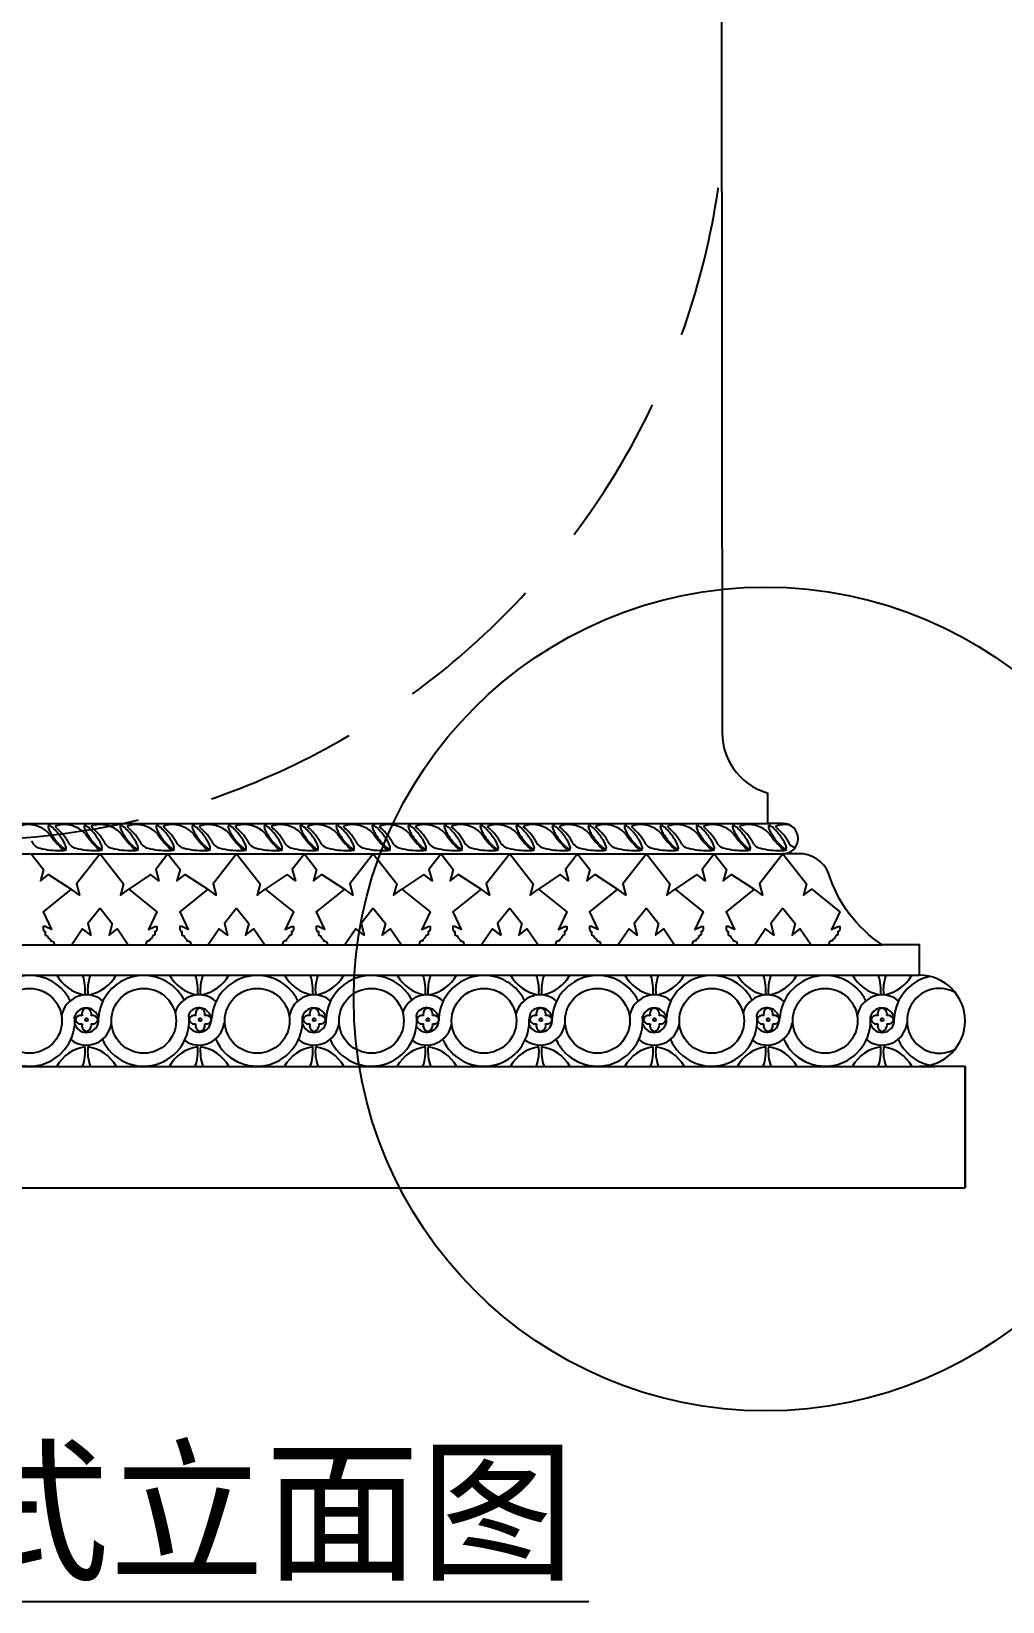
# Model space of a CAD drawing. Extents: x 140 to 2512, y 69 to 3554.
# Drawn here: x 698 to 1018, y 69 to 586 of the extents above; entities that cross this region are included whole.
import ezdxf

# ---------------------------------------------------------------- set-up
doc = ezdxf.new("R2010")
doc.units = 0
doc.header["$LTSCALE"] = 10
doc.header["$MEASUREMENT"] = 0
doc.linetypes.add('HIDDEN', pattern=[0.375, 0.25, -0.125])
for name, color, linetype in [('3', 3, 'CONTINUOUS'), ('4', 4, 'CONTINUOUS'), ('7', 7, 'CONTINUOUS'), ('BH', 3, 'CONTINUOUS'), ('TEXT', 3, 'CONTINUOUS')]:
    doc.layers.add(name, color=color, linetype=linetype)
doc.styles.add('HZ', font='')
doc.styles.get('HZ').set_extended_font_data('仿宋_GB2312')

msp = doc.modelspace()

# ---------------------------------------------------------------- linework, layer by layer
at = {"layer": '3'}
for p, q in [((372.73, 285.47), (978.17, 285.47)), ((360.45, 275.47), (990.45, 275.47))]:
    msp.add_line(p, q, dxfattribs=at)
for points in [[(709.16, 317.13, 0.280919), (709.28, 317.44, 0.066421), (708.9, 318.68, 0.030503), (708.23, 319.93, 0.022024), (707.12, 321.56, 0.022024), (705.87, 323.08, 0.030503), (704.86, 324.08, 0.066421), (703.78, 324.8, 0.280919), (703.45, 324.77, 0.280919), (703.33, 324.46, 0.066421), (703.71, 323.22, 0.030503), (704.38, 321.97, 0.022024), (705.49, 320.34, 0.022024), (706.74, 318.82, 0.030503), (707.75, 317.82, 0.066421), (708.83, 317.1, 0.280919)], [(721.03, 317.13, 0.280919), (721.15, 317.44, 0.066421), (720.77, 318.68, 0.030503), (720.09, 319.93, 0.022024), (718.99, 321.56, 0.022024), (717.74, 323.08, 0.030503), (716.73, 324.08, 0.066421), (715.65, 324.8, 0.280919), (715.32, 324.77, 0.280919), (715.2, 324.46, 0.066421), (715.58, 323.22, 0.030503), (716.25, 321.97, 0.022024), (717.36, 320.34, 0.022024), (718.6, 318.82, 0.030503), (719.61, 317.82, 0.066421), (720.7, 317.1, 0.280919)], [(732.89, 317.13, 0.280919), (733.02, 317.44, 0.066421), (732.63, 318.68, 0.030503), (731.96, 319.93, 0.022024), (730.85, 321.56, 0.022024), (729.61, 323.08, 0.030503), (728.6, 324.08, 0.066421), (727.51, 324.8, 0.280919), (727.18, 324.77, 0.280919), (727.06, 324.46, 0.066421), (727.44, 323.22, 0.030503), (728.12, 321.97, 0.022024), (729.22, 320.34, 0.022024), (730.47, 318.82, 0.030503), (731.48, 317.82, 0.066421), (732.56, 317.1, 0.280919)], [(744.76, 317.13, 0.280919), (744.88, 317.44, 0.066421), (744.5, 318.68, 0.030503), (743.83, 319.93, 0.022024), (742.72, 321.56, 0.022024), (741.47, 323.08, 0.030503), (740.46, 324.08, 0.066421), (739.38, 324.8, 0.280919), (739.05, 324.77, 0.280919), (738.93, 324.46, 0.066421), (739.31, 323.22, 0.030503), (739.98, 321.97, 0.022024), (741.09, 320.34, 0.022024), (742.34, 318.82, 0.030503), (743.35, 317.82, 0.066421), (744.43, 317.1, 0.280919)], [(756.63, 317.13, 0.280919), (756.75, 317.44, 0.066421), (756.37, 318.68, 0.030503), (755.69, 319.93, 0.022024), (754.59, 321.56, 0.022024), (753.34, 323.08, 0.030503), (752.33, 324.08, 0.066421), (751.25, 324.8, 0.280919), (750.92, 324.77, 0.280919), (750.79, 324.46, 0.066421), (751.18, 323.22, 0.030503), (751.85, 321.97, 0.022024), (752.96, 320.34, 0.022024), (754.2, 318.82, 0.030503), (755.21, 317.82, 0.066421), (756.3, 317.1, 0.280919)], [(768.49, 317.13, 0.280919), (768.61, 317.44, 0.066421), (768.23, 318.68, 0.030503), (767.56, 319.93, 0.022024), (766.45, 321.56, 0.022024), (765.21, 323.08, 0.030503), (764.2, 324.08, 0.066421), (763.11, 324.8, 0.280919), (762.78, 324.77, 0.280919), (762.66, 324.46, 0.066421), (763.04, 323.22, 0.030503), (763.72, 321.97, 0.022024), (764.82, 320.34, 0.022024), (766.07, 318.82, 0.030503), (767.08, 317.82, 0.066421), (768.16, 317.1, 0.280919)], [(780.36, 317.13, 0.280919), (780.48, 317.44, 0.066421), (780.1, 318.68, 0.030503), (779.43, 319.93, 0.022024), (778.32, 321.56, 0.022024), (777.07, 323.08, 0.030503), (776.06, 324.08, 0.066421), (774.98, 324.8, 0.280919), (774.65, 324.77, 0.280919), (774.53, 324.46, 0.066421), (774.91, 323.22, 0.030503), (775.58, 321.97, 0.022024), (776.69, 320.34, 0.022024), (777.94, 318.82, 0.030503), (778.95, 317.82, 0.066421), (780.03, 317.1, 0.280919)], [(792.22, 317.13, 0.280919), (792.35, 317.44, 0.066421), (791.96, 318.68, 0.030503), (791.29, 319.93, 0.022024), (790.18, 321.56, 0.022024), (788.94, 323.08, 0.030503), (787.93, 324.08, 0.066421), (786.84, 324.8, 0.280919), (786.52, 324.77, 0.280919), (786.39, 324.46, 0.066421), (786.78, 323.22, 0.030503), (787.45, 321.97, 0.022024), (788.56, 320.34, 0.022024), (789.8, 318.82, 0.030503), (790.81, 317.82, 0.066421), (791.89, 317.1, 0.280919)], [(804.09, 317.13, 0.280919), (804.21, 317.44, 0.066421), (803.83, 318.68, 0.030503), (803.16, 319.93, 0.022024), (802.05, 321.56, 0.022024), (800.8, 323.08, 0.030503), (799.79, 324.08, 0.066421), (798.71, 324.8, 0.280919), (798.38, 324.77, 0.280919), (798.26, 324.46, 0.066421), (798.64, 323.22, 0.030503), (799.31, 321.97, 0.022024), (800.42, 320.34, 0.022024), (801.67, 318.82, 0.030503), (802.68, 317.82, 0.066421), (803.76, 317.1, 0.280919)], [(815.96, 317.13, 0.280919), (816.08, 317.44, 0.066421), (815.7, 318.68, 0.030503), (815.02, 319.93, 0.022024), (813.92, 321.56, 0.022024), (812.67, 323.08, 0.030503), (811.66, 324.08, 0.066421), (810.58, 324.8, 0.280919), (810.25, 324.77, 0.280919), (810.12, 324.46, 0.066421), (810.51, 323.22, 0.030503), (811.18, 321.97, 0.022024), (812.29, 320.34, 0.022024), (813.53, 318.82, 0.030503), (814.54, 317.82, 0.066421), (815.63, 317.1, 0.280919)], [(827.82, 317.13, 0.280919), (827.94, 317.44, 0.066421), (827.56, 318.68, 0.030503), (826.89, 319.93, 0.022024), (825.78, 321.56, 0.022024), (824.54, 323.08, 0.030503), (823.53, 324.08, 0.066421), (822.44, 324.8, 0.280919), (822.11, 324.77, 0.280919), (821.99, 324.46, 0.066421), (822.37, 323.22, 0.030503), (823.05, 321.97, 0.022024), (824.15, 320.34, 0.022024), (825.4, 318.82, 0.030503), (826.41, 317.82, 0.066421), (827.49, 317.1, 0.280919)], [(839.69, 317.13, 0.280919), (839.81, 317.44, 0.066421), (839.43, 318.68, 0.030503), (838.76, 319.93, 0.022024), (837.65, 321.56, 0.022024), (836.4, 323.08, 0.030503), (835.39, 324.08, 0.066421), (834.31, 324.8, 0.280919), (833.98, 324.77, 0.280919), (833.86, 324.46, 0.066421), (834.24, 323.22, 0.030503), (834.91, 321.97, 0.022024), (836.02, 320.34, 0.022024), (837.27, 318.82, 0.030503), (838.28, 317.82, 0.066421), (839.36, 317.1, 0.280919)], [(851.55, 317.13, 0.280919), (851.68, 317.44, 0.066421), (851.29, 318.68, 0.030503), (850.62, 319.93, 0.022024), (849.51, 321.56, 0.022024), (848.27, 323.08, 0.030503), (847.26, 324.08, 0.066421), (846.18, 324.8, 0.280919), (845.85, 324.77, 0.280919), (845.72, 324.46, 0.066421), (846.11, 323.22, 0.030503), (846.78, 321.97, 0.022024), (847.89, 320.34, 0.022024), (849.13, 318.82, 0.030503), (850.14, 317.82, 0.066421), (851.23, 317.1, 0.280919)], [(863.42, 317.13, 0.280919), (863.54, 317.44, 0.066421), (863.16, 318.68, 0.030503), (862.49, 319.93, 0.022024), (861.38, 321.56, 0.022024), (860.13, 323.08, 0.030503), (859.12, 324.08, 0.066421), (858.04, 324.8, 0.280919), (857.71, 324.77, 0.280919), (857.59, 324.46, 0.066421), (857.97, 323.22, 0.030503), (858.64, 321.97, 0.022024), (859.75, 320.34, 0.022024), (861, 318.82, 0.030503), (862.01, 317.82, 0.066421), (863.09, 317.1, 0.280919)], [(875.29, 317.13, 0.280919), (875.41, 317.44, 0.066421), (875.03, 318.68, 0.030503), (874.35, 319.93, 0.022024), (873.25, 321.56, 0.022024), (872, 323.08, 0.030503), (870.99, 324.08, 0.066421), (869.91, 324.8, 0.280919), (869.58, 324.77, 0.280919), (869.46, 324.46, 0.066421), (869.84, 323.22, 0.030503), (870.51, 321.97, 0.022024), (871.62, 320.34, 0.022024), (872.86, 318.82, 0.030503), (873.87, 317.82, 0.066421), (874.96, 317.1, 0.280919)], [(887.15, 317.13, 0.280919), (887.28, 317.44, 0.066421), (886.89, 318.68, 0.030503), (886.22, 319.93, 0.022024), (885.11, 321.56, 0.022024), (883.87, 323.08, 0.030503), (882.86, 324.08, 0.066421), (881.77, 324.8, 0.280919), (881.44, 324.77, 0.280919), (881.32, 324.46, 0.066421), (881.7, 323.22, 0.030503), (882.38, 321.97, 0.022024), (883.48, 320.34, 0.022024), (884.73, 318.82, 0.030503), (885.74, 317.82, 0.066421), (886.82, 317.1, 0.280919)], [(899.02, 317.13, 0.280919), (899.14, 317.44, 0.066421), (898.76, 318.68, 0.030503), (898.09, 319.93, 0.022024), (896.98, 321.56, 0.022024), (895.73, 323.08, 0.030503), (894.72, 324.08, 0.066421), (893.64, 324.8, 0.280919), (893.31, 324.77, 0.280919), (893.19, 324.46, 0.066421), (893.57, 323.22, 0.030503), (894.24, 321.97, 0.022024), (895.35, 320.34, 0.022024), (896.6, 318.82, 0.030503), (897.61, 317.82, 0.066421), (898.69, 317.1, 0.280919)], [(910.89, 317.13, 0.280919), (911.01, 317.44, 0.066421), (910.62, 318.68, 0.030503), (909.95, 319.93, 0.022024), (908.85, 321.56, 0.022024), (907.6, 323.08, 0.030503), (906.59, 324.08, 0.066421), (905.51, 324.8, 0.280919), (905.18, 324.77, 0.280919), (905.05, 324.46, 0.066421), (905.44, 323.22, 0.030503), (906.11, 321.97, 0.022024), (907.22, 320.34, 0.022024), (908.46, 318.82, 0.030503), (909.47, 317.82, 0.066421), (910.56, 317.1, 0.280919)], [(922.75, 317.13, 0.280919), (922.87, 317.44, 0.066421), (922.49, 318.68, 0.030503), (921.82, 319.93, 0.022024), (920.71, 321.56, 0.022024), (919.47, 323.08, 0.030503), (918.45, 324.08, 0.066421), (917.37, 324.8, 0.280919), (917.04, 324.77, 0.280919), (916.92, 324.46, 0.066421), (917.3, 323.22, 0.030503), (917.98, 321.97, 0.022024), (919.08, 320.34, 0.022024), (920.33, 318.82, 0.030503), (921.34, 317.82, 0.066421), (922.42, 317.1, 0.280919)], [(934.62, 317.13, 0.280919), (934.74, 317.44, 0.066421), (934.36, 318.68, 0.030503), (933.68, 319.93, 0.022024), (932.58, 321.56, 0.022024), (931.33, 323.08, 0.030503), (930.32, 324.08, 0.066421), (929.24, 324.8, 0.280919), (928.91, 324.77, 0.280919), (928.79, 324.46, 0.066421), (929.17, 323.22, 0.030503), (929.84, 321.97, 0.022024), (930.95, 320.34, 0.022024), (932.2, 318.82, 0.030503), (933.21, 317.82, 0.066421), (934.29, 317.1, 0.280919)], [(946.48, 317.13, 0.280919), (946.61, 317.44, 0.066421), (946.22, 318.68, 0.030503), (945.55, 319.93, 0.022024), (944.44, 321.56, 0.022024), (943.2, 323.08, 0.030503), (942.19, 324.08, 0.066421), (941.1, 324.8, 0.280919), (940.78, 324.77, 0.280919), (940.65, 324.46, 0.066421), (941.04, 323.22, 0.030503), (941.71, 321.97, 0.022024), (942.82, 320.34, 0.022024), (944.06, 318.82, 0.030503), (945.07, 317.82, 0.066421), (946.15, 317.1, 0.280919)]]:
    msp.add_lwpolyline(points, format="xyb", close=True, dxfattribs=at)
for centre, radius in [((697.22, 260.47), 10.67), ((734.86, 260.47), 10.67), ((772.23, 260.47), 10.67), ((809.87, 260.47), 10.67), ((846.97, 260.47), 10.67), ((884.34, 260.47), 10.67), ((921.98, 260.47), 10.67), ((959.36, 260.47), 10.67), ((716, 260.83), 0.459), ((753.43, 260.83), 0.459), ((791.02, 260.83), 0.459), ((828.44, 260.83), 0.459), ((865.7, 260.83), 0.459), ((903.13, 260.83), 0.459), ((940.56, 260.83), 0.459), ((978.14, 260.83), 0.459)]:
    msp.add_circle(centre, radius, dxfattribs=at)
at = {"layer": '3', "linetype": 'HIDDEN', "ltscale": 20}
msp.add_arc((675.45, 571.35), 251.37, 186.3995, 353.6005, dxfattribs=at)
at = {"layer": '3'}
for centre, radius, start, end in [((696.96, 315.95), 9.13, 42.0276, 110.0452), ((724.86, 335.99), 25.3, 213.4183, 225.965), ((693.75, 309.92), 18.76, 31.7373, 50.6636), ((708.82, 315.95), 9.13, 42.0276, 110.0452), ((736.73, 335.99), 25.3, 213.4183, 225.965), ((705.62, 309.92), 18.76, 31.7373, 50.6636), ((720.69, 315.95), 9.13, 42.0276, 110.0452), ((748.59, 335.99), 25.3, 213.4183, 225.965), ((717.49, 309.92), 18.76, 31.7373, 50.6636), ((732.56, 315.95), 9.13, 42.0276, 110.0452), ((760.46, 335.99), 25.3, 213.4183, 225.965), ((729.35, 309.92), 18.76, 31.7373, 50.6636), ((744.42, 315.95), 9.13, 42.0276, 110.0452), ((772.32, 335.99), 25.3, 213.4183, 225.965), ((741.22, 309.92), 18.76, 31.7373, 50.6636), ((756.29, 315.95), 9.13, 42.0276, 110.0452), ((784.19, 335.99), 25.3, 213.4183, 225.965), ((753.08, 309.92), 18.76, 31.7373, 50.6636), ((768.15, 315.95), 9.13, 42.0276, 110.0452), ((796.06, 335.99), 25.3, 213.4183, 225.965), ((764.95, 309.92), 18.76, 31.7373, 50.6636), ((780.02, 315.95), 9.13, 42.0276, 110.0452), ((807.92, 335.99), 25.3, 213.4183, 225.965), ((776.82, 309.92), 18.76, 31.7373, 50.6636), ((791.89, 315.95), 9.13, 42.0276, 110.0452), ((819.79, 335.99), 25.3, 213.4183, 225.965), ((788.68, 309.92), 18.76, 31.7373, 50.6636), ((803.75, 315.95), 9.13, 42.0276, 110.0452), ((831.66, 335.99), 25.3, 213.4183, 225.965), ((800.55, 309.92), 18.76, 31.7373, 50.6636), ((815.62, 315.95), 9.13, 42.0276, 110.0452), ((843.52, 335.99), 25.3, 213.4183, 225.965), ((812.41, 309.92), 18.76, 31.7373, 50.6636), ((827.49, 315.95), 9.13, 42.0276, 110.0452), ((855.39, 335.99), 25.3, 213.4183, 225.965), ((824.28, 309.92), 18.76, 31.7373, 50.6636), ((839.35, 315.95), 9.13, 42.0276, 110.0452), ((867.25, 335.99), 25.3, 213.4183, 225.965), ((836.15, 309.92), 18.76, 31.7373, 50.6636), ((851.22, 315.95), 9.13, 42.0276, 110.0452), ((879.12, 335.99), 25.3, 213.4183, 225.965), ((848.01, 309.92), 18.76, 31.7373, 50.6636), ((863.08, 315.95), 9.13, 42.0276, 110.0452), ((890.99, 335.99), 25.3, 213.4183, 225.965), ((859.88, 309.92), 18.76, 31.7373, 50.6636), ((874.95, 315.95), 9.13, 42.0276, 110.0452), ((902.85, 335.99), 25.3, 213.4183, 225.965), ((871.74, 309.92), 18.76, 31.7373, 50.6636), ((886.82, 315.95), 9.13, 42.0276, 110.0452), ((914.72, 335.99), 25.3, 213.4183, 225.965), ((883.61, 309.92), 18.76, 31.7373, 50.6636), ((898.68, 315.95), 9.13, 42.0276, 110.0452), ((926.58, 335.99), 25.3, 213.4183, 225.965), ((895.48, 309.92), 18.76, 31.7373, 50.6636), ((910.55, 315.95), 9.13, 42.0276, 110.0452), ((938.45, 335.99), 25.3, 213.4183, 225.965), ((907.34, 309.92), 18.76, 31.7373, 50.6636), ((922.41, 315.95), 9.13, 42.0276, 110.0452), ((950.32, 335.99), 25.3, 213.4183, 225.965), ((919.21, 309.92), 18.76, 31.7373, 50.6636), ((934.28, 315.95), 9.13, 42.0276, 110.0452), ((962.18, 335.99), 25.3, 213.4183, 225.965), ((931.08, 309.92), 18.76, 31.7373, 50.6636), ((946.15, 315.95), 9.13, 80.3851, 110.0452), ((701.59, 321.24), 4.02, 201.2177, 257.1306), ((706.36, 338.35), 21.78, 254.9119, 272.776), ((708.95, 318.69), 1.9, 207.8844, 282.2501), ((707.99, 319.91), 3.36, 260.2461, 293.9968), ((713.46, 321.24), 4.02, 201.2177, 257.1306), ((718.23, 338.35), 21.78, 254.9119, 272.776), ((720.82, 318.69), 1.9, 207.8844, 282.2501), ((719.85, 319.91), 3.36, 260.2461, 293.9968), ((725.32, 321.24), 4.02, 201.2177, 257.1306), ((730.1, 338.35), 21.78, 254.9119, 272.776), ((732.68, 318.69), 1.9, 207.8844, 282.2501), ((731.72, 319.91), 3.36, 260.2461, 293.9968), ((737.19, 321.24), 4.02, 201.2177, 257.1306), ((741.96, 338.35), 21.78, 254.9119, 272.776), ((744.55, 318.69), 1.9, 207.8844, 282.2501), ((743.59, 319.91), 3.36, 260.2461, 293.9968), ((749.06, 321.24), 4.02, 201.2177, 257.1306), ((753.83, 338.35), 21.78, 254.9119, 272.776), ((756.42, 318.69), 1.9, 207.8844, 282.2501), ((755.45, 319.91), 3.36, 260.2461, 293.9968), ((760.92, 321.24), 4.02, 201.2177, 257.1306), ((765.7, 338.35), 21.78, 254.9119, 272.776), ((768.28, 318.69), 1.9, 207.8844, 282.2501), ((767.32, 319.91), 3.36, 260.2461, 293.9968), ((772.79, 321.24), 4.02, 201.2177, 257.1306), ((777.56, 338.35), 21.78, 254.9119, 272.776), ((780.15, 318.69), 1.9, 207.8844, 282.2501), ((779.19, 319.91), 3.36, 260.2461, 293.9968), ((784.65, 321.24), 4.02, 201.2177, 257.1306), ((789.43, 338.35), 21.78, 254.9119, 272.776), ((792.01, 318.69), 1.9, 207.8844, 282.2501), ((791.05, 319.91), 3.36, 260.2461, 293.9968), ((796.52, 321.24), 4.02, 201.2177, 257.1306), ((801.29, 338.35), 21.78, 254.9119, 272.776), ((803.88, 318.69), 1.9, 207.8844, 282.2501), ((802.92, 319.91), 3.36, 260.2461, 293.9968), ((808.39, 321.24), 4.02, 201.2177, 257.1306), ((813.16, 338.35), 21.78, 254.9119, 272.776), ((815.75, 318.69), 1.9, 207.8844, 282.2501), ((814.78, 319.91), 3.36, 260.2461, 293.9968), ((820.25, 321.24), 4.02, 201.2177, 257.1306), ((825.03, 338.35), 21.78, 254.9119, 272.776), ((827.61, 318.69), 1.9, 207.8844, 282.2501), ((826.65, 319.91), 3.36, 260.2461, 293.9968), ((832.12, 321.24), 4.02, 201.2177, 257.1306), ((836.89, 338.35), 21.78, 254.9119, 272.776), ((839.48, 318.69), 1.9, 207.8844, 282.2501), ((838.52, 319.91), 3.36, 260.2461, 293.9968), ((843.99, 321.24), 4.02, 201.2177, 257.1306), ((848.76, 338.35), 21.78, 254.9119, 272.776), ((851.35, 318.69), 1.9, 207.8844, 282.2501), ((850.38, 319.91), 3.36, 260.2461, 293.9968), ((855.85, 321.24), 4.02, 201.2177, 257.1306), ((860.62, 338.35), 21.78, 254.9119, 272.776), ((863.21, 318.69), 1.9, 207.8844, 282.2501), ((862.25, 319.91), 3.36, 260.2461, 293.9968), ((867.72, 321.24), 4.02, 201.2177, 257.1306), ((872.49, 338.35), 21.78, 254.9119, 272.776), ((875.08, 318.69), 1.9, 207.8844, 282.2501), ((874.11, 319.91), 3.36, 260.2461, 293.9968), ((879.58, 321.24), 4.02, 201.2177, 257.1306), ((884.36, 338.35), 21.78, 254.9119, 272.776), ((886.94, 318.69), 1.9, 207.8844, 282.2501), ((885.98, 319.91), 3.36, 260.2461, 293.9968), ((891.45, 321.24), 4.02, 201.2177, 257.1306), ((896.22, 338.35), 21.78, 254.9119, 272.776), ((898.81, 318.69), 1.9, 207.8844, 282.2501), ((897.85, 319.91), 3.36, 260.2461, 293.9968), ((903.32, 321.24), 4.02, 201.2177, 257.1306), ((908.09, 338.35), 21.78, 254.9119, 272.776), ((910.68, 318.69), 1.9, 207.8844, 282.2501), ((909.71, 319.91), 3.36, 260.2461, 293.9968), ((915.18, 321.24), 4.02, 201.2177, 257.1306), ((919.96, 338.35), 21.78, 254.9119, 272.776), ((922.54, 318.69), 1.9, 207.8844, 282.2501), ((921.58, 319.91), 3.36, 260.2461, 293.9968), ((927.05, 321.24), 4.02, 201.2177, 257.1306), ((931.82, 338.35), 21.78, 254.9119, 272.776), ((934.41, 318.69), 1.9, 207.8844, 282.2501), ((933.44, 319.91), 3.36, 260.2461, 293.9968), ((938.91, 321.24), 4.02, 201.2177, 257.1306), ((943.69, 338.35), 21.78, 254.9119, 272.776), ((946.27, 318.69), 1.9, 207.8844, 282.2501), ((945.31, 319.91), 3.36, 260.2461, 293.9968), ((950.78, 321.24), 4.02, 201.2177, 250.4505), ((697.22, 260.47), 14.94, 26.1041, 176.6486), ((718.06, 282.53), 13.82, 210.7907, 257.1824), ((701.26, 270.52), 14.34, 354.1276, 20.1297), ((730.71, 270.52), 14.34, 159.8703, 185.8724), ((713.91, 282.53), 13.82, 282.8176, 329.2093), ((734.86, 260.47), 14.94, 27.4099, 176.6486), ((755.17, 282.53), 13.82, 210.7907, 257.1824), ((738.37, 270.52), 14.34, 354.1276, 20.1297), ((767.81, 270.52), 14.34, 159.8703, 185.8724), ((751.01, 282.53), 13.82, 282.8176, 329.2093), ((772.23, 260.47), 14.94, 26.1041, 176.6486), ((793.07, 282.53), 13.82, 210.7907, 257.1824), ((776.27, 270.52), 14.34, 354.1276, 20.1297), ((805.72, 270.52), 14.34, 159.8703, 185.8724), ((788.92, 282.53), 13.82, 282.8176, 329.2093), ((809.87, 260.47), 14.94, 27.4099, 176.6486), ((830.18, 282.53), 13.82, 210.7907, 257.1824), ((813.38, 270.52), 14.34, 354.1276, 20.1297), ((842.82, 270.52), 14.34, 159.8703, 185.8724), ((826.02, 282.53), 13.82, 282.8176, 329.2093), ((846.97, 260.47), 14.94, 26.7718, 176.6486), ((867.55, 282.53), 13.82, 210.7907, 257.1824), ((850.75, 270.52), 14.34, 354.1276, 20.1297), ((880.2, 270.52), 14.34, 159.8703, 185.8724), ((863.4, 282.53), 13.82, 282.8176, 329.2093), ((884.34, 260.47), 14.94, 26.1041, 176.6486), ((905.19, 282.53), 13.82, 210.7907, 257.1824), ((888.39, 270.52), 14.34, 354.1276, 20.1297), ((917.84, 270.52), 14.34, 159.8703, 185.8724), ((901.04, 282.53), 13.82, 282.8176, 329.2093), ((921.98, 260.47), 14.94, 27.4099, 176.6486), ((942.29, 282.53), 13.82, 210.7907, 257.1824), ((925.49, 270.52), 14.34, 354.1276, 20.1297), ((954.94, 270.52), 14.34, 159.8703, 185.8724), ((938.14, 282.53), 13.82, 282.8176, 329.2093), ((959.36, 260.47), 14.94, 26.1041, 176.6486), ((980.2, 282.53), 13.82, 210.7907, 257.1824), ((963.4, 270.52), 14.34, 354.1276, 20.1297), ((992.85, 270.52), 14.34, 159.8703, 185.8724), ((976.05, 282.53), 13.82, 282.8176, 329.2093), ((997, 260.47), 14.94, 102.123, 176.6486), ((715.98, 260.74), 8.27, 49.0235, 171.9829), ((753.09, 260.74), 8.27, 49.0235, 162.9364), ((791, 260.74), 8.27, 49.0235, 171.9829), ((828.1, 260.74), 8.27, 49.0235, 162.9364), ((865.47, 260.74), 8.27, 49.0235, 166.7316), ((903.11, 260.74), 8.27, 49.0235, 171.9829), ((940.22, 260.74), 8.27, 49.0235, 162.9364), ((978.12, 260.74), 8.27, 49.0235, 171.9829), ((997, 260.47), 10.67, 60.7582, 299.235), ((715.95, 260.65), 4.03, 199.2187, 162.7424), ((716.66, 262.69), 2.2, 113.6645, 194.3636), ((715.57, 262.65), 2.04, 346.5868, 83.2221), ((753.09, 260.74), 4, 211.6849, 140.2199), ((754.08, 262.69), 2.2, 113.6645, 194.3636), ((752.99, 262.65), 2.04, 346.5868, 83.2221), ((790.96, 260.65), 4.03, 199.2187, 162.7424), ((791.67, 262.69), 2.2, 113.6645, 194.3636), ((790.58, 262.65), 2.04, 346.5868, 83.2221), ((828.1, 260.74), 4, 211.6849, 140.2199), ((829.1, 262.69), 2.2, 113.6645, 194.3636), ((828.01, 262.65), 2.04, 346.5868, 83.2221), ((865.47, 260.74), 4, 204.9912, 140.2199), ((866.36, 262.69), 2.2, 113.6645, 194.3636), ((865.27, 262.65), 2.04, 346.5868, 83.2221), ((903.07, 260.65), 4.03, 199.2187, 162.7424), ((903.78, 262.69), 2.2, 113.6645, 194.3636), ((902.7, 262.65), 2.04, 346.5868, 83.2221), ((940.22, 260.74), 4, 211.6849, 140.2199), ((941.21, 262.69), 2.2, 113.6645, 194.3636), ((940.12, 262.65), 2.04, 346.5868, 83.2221), ((978.09, 260.65), 4.03, 199.2187, 162.7424), ((978.8, 262.69), 2.2, 113.6645, 194.3636), ((977.71, 262.65), 2.04, 346.5868, 83.2221), ((697.22, 260.47), 14.94, 204.2157, 5.2656), ((715.98, 260.74), 8.27, 231.3218, 353.595), ((714, 260.62), 1.62, 70.8129, 172.376), ((714, 261.05), 1.62, 187.624, 289.1871), ((716.66, 258.98), 2.2, 165.6364, 246.3355), ((715.57, 259.02), 2.04, 276.7779, 13.4132), ((717.93, 260.24), 1.98, 17.5326, 101.0553), ((717.93, 261.43), 1.98, 258.9447, 342.4674), ((734.86, 260.47), 14.94, 204.2157, 7.2121), ((753.09, 260.74), 8.27, 234.0596, 353.595), ((752.82, 261.78), 3.19, 151.5002, 169.7165), ((751.42, 260.62), 1.62, 70.8129, 172.376), ((751.42, 261.05), 1.62, 187.624, 289.1871), ((754.08, 258.98), 2.2, 165.6364, 246.3355), ((752.99, 259.02), 2.04, 276.7779, 13.4132), ((755.35, 260.24), 1.98, 17.5326, 101.0553), ((755.35, 261.43), 1.98, 258.9447, 342.4674), ((772.23, 260.47), 14.94, 204.2157, 5.2656), ((791, 260.74), 8.27, 231.3218, 353.595), ((789.01, 260.62), 1.62, 70.8129, 172.376), ((789.01, 261.05), 1.62, 187.624, 289.1871), ((791.67, 258.98), 2.2, 165.6364, 246.3355), ((790.58, 259.02), 2.04, 276.7779, 13.4132), ((792.94, 260.24), 1.98, 17.5326, 101.0553), ((792.94, 261.43), 1.98, 258.9447, 342.4674), ((809.87, 260.47), 14.94, 204.2157, 7.2121), ((828.1, 260.74), 8.27, 234.0596, 353.595), ((827.83, 261.78), 3.19, 151.5002, 169.7165), ((826.44, 260.62), 1.62, 70.8129, 172.376), ((826.44, 261.05), 1.62, 187.624, 289.1871), ((829.1, 258.98), 2.2, 165.6364, 246.3355), ((828.01, 259.02), 2.04, 276.7779, 13.4132), ((830.36, 260.24), 1.98, 17.5326, 101.0553), ((830.36, 261.43), 1.98, 258.9447, 342.4674), ((846.97, 260.47), 14.94, 204.2157, 354.531), ((865.47, 260.74), 8.27, 233.0449, 353.595), ((870.73, 259.86), 9.01, 157.5397, 185.1395), ((863.7, 260.62), 1.62, 70.8129, 172.376), ((863.7, 261.05), 1.62, 187.624, 289.1871), ((866.36, 258.98), 2.2, 165.6364, 246.3355), ((865.27, 259.02), 2.04, 276.7779, 13.4132), ((867.63, 260.24), 1.98, 17.5326, 101.0553), ((867.63, 261.43), 1.98, 258.9447, 342.4674), ((884.34, 260.47), 14.94, 204.2157, 5.2656), ((903.11, 260.74), 8.27, 231.3218, 353.595), ((901.12, 260.62), 1.62, 70.8129, 172.376), ((901.12, 261.05), 1.62, 187.624, 289.1871), ((903.78, 258.98), 2.2, 165.6364, 246.3355), ((902.7, 259.02), 2.04, 276.7779, 13.4132), ((905.05, 260.24), 1.98, 17.5326, 101.0553), ((905.05, 261.43), 1.98, 258.9447, 342.4674), ((921.98, 260.47), 14.94, 204.2157, 7.2121), ((940.22, 260.74), 8.27, 234.0596, 353.595), ((939.94, 261.78), 3.19, 151.5002, 169.7165), ((938.55, 260.62), 1.62, 70.8129, 172.376), ((938.55, 261.05), 1.62, 187.624, 289.1871), ((941.21, 258.98), 2.2, 165.6364, 246.3355), ((940.12, 259.02), 2.04, 276.7779, 13.4132), ((942.48, 260.24), 1.98, 17.5326, 101.0553), ((942.48, 261.43), 1.98, 258.9447, 342.4674), ((959.36, 260.47), 14.94, 204.2157, 5.2656), ((978.12, 260.74), 8.27, 231.3218, 353.595), ((976.14, 260.62), 1.62, 70.8129, 172.376), ((976.14, 261.05), 1.62, 187.624, 289.1871), ((978.8, 258.98), 2.2, 165.6364, 246.3355), ((977.71, 259.02), 2.04, 276.7779, 13.4132), ((980.07, 260.24), 1.98, 17.5326, 101.0553), ((980.07, 261.43), 1.98, 258.9447, 342.4674), ((997, 260.47), 14.94, 204.2157, 257.8702), ((717.63, 238.84), 13.26, 99.1387, 149.712), ((701.26, 250.47), 14.34, 339.8703, 5.8724), ((730.71, 250.47), 14.34, 174.1276, 200.1297), ((714.34, 238.84), 13.26, 30.288, 80.8613), ((754.74, 238.84), 13.26, 99.1387, 149.712), ((738.37, 250.47), 14.34, 339.8703, 5.8724), ((767.81, 250.47), 14.34, 174.1276, 200.1297), ((751.44, 238.84), 13.26, 30.288, 80.8613), ((792.65, 238.84), 13.26, 99.1387, 149.712), ((776.27, 250.47), 14.34, 339.8703, 5.8724), ((805.72, 250.47), 14.34, 174.1276, 200.1297), ((789.35, 238.84), 13.26, 30.288, 80.8613), ((829.75, 238.84), 13.26, 99.1387, 149.712), ((813.38, 250.47), 14.34, 339.8703, 5.8724), ((842.82, 250.47), 14.34, 174.1276, 200.1297), ((826.45, 238.84), 13.26, 30.288, 80.8613), ((867.12, 238.84), 13.26, 99.1387, 149.712), ((850.75, 250.47), 14.34, 339.8703, 5.8724), ((880.2, 250.47), 14.34, 174.1276, 200.1297), ((863.82, 238.84), 13.26, 30.288, 80.8613), ((904.76, 238.84), 13.26, 99.1387, 149.712), ((888.39, 250.47), 14.34, 339.8703, 5.8724), ((917.84, 250.47), 14.34, 174.1276, 200.1297), ((901.46, 238.84), 13.26, 30.288, 80.8613), ((941.87, 238.84), 13.26, 99.1387, 149.712), ((925.49, 250.47), 14.34, 339.8703, 5.8724), ((954.94, 250.47), 14.34, 174.1276, 200.1297), ((938.57, 238.84), 13.26, 30.288, 80.8613), ((979.77, 238.84), 13.26, 99.1387, 149.712), ((963.4, 250.47), 14.34, 339.8703, 5.8724), ((992.85, 250.47), 14.34, 174.1276, 200.1297), ((976.47, 238.84), 13.26, 30.288, 80.8613)]:
    msp.add_arc(centre, radius, start, end, dxfattribs=at)
at = {"layer": '4'}
for p in [(1005.45, 245.47), (345.45, 205.47)]:
    msp.add_line(p, (1005.45, 205.47), dxfattribs=at)
for points in [[(937.45, 1315.47, 0.409438), (924.53, 1297.88), (925.45, 357.2, 0.355497), (940.45, 335.47)], [(1005.45, 205.47), (1005.45, 245.47), (990.45, 245.47, 1), (990.45, 275.47), (990.45, 285.47), (978.17, 285.47, -0.172008), (960.47, 309.06, 0.31452), (950.45, 315.47), (945.45, 315.47, 1), (945.45, 325.47), (940.45, 325.47), (940.45, 335.47)]]:
    msp.add_lwpolyline(points, format="xyb", dxfattribs=at)
at = {"layer": '7'}
for p, q in [((410.45, 325.47), (940.45, 325.47)), ((400.45, 315.47), (945.45, 315.47)), ((355.45, 245.47), (995.45, 245.47))]:
    msp.add_line(p, q, dxfattribs=at)
at = {"layer": 'BH'}
for points in [[(697.81, 315.47), (701.82, 310.35), (700.79, 306.59), (703.53, 308.65), (710.99, 303.86)], [(720.45, 315.47), (712.7, 305.57), (713.73, 301.81), (710.99, 303.86), (701.7, 296.34), (704.44, 290.53), (702.38, 291.55), (702.04, 291.55), (701.7, 291.55), (701.7, 291.21), (701.7, 290.53), (702.04, 289.85), (702.38, 289.85), (702.38, 289.5), (702.38, 289.16), (702.38, 288.82), (703.07, 288.48), (703.41, 287.79), (704.09, 287.11), (704.09, 286.77), (704.44, 286.77), (705.12, 286.43), (705.46, 285.4)], [(720.45, 315.47), (728.2, 305.57), (727.17, 301.81), (729.91, 303.86), (739.2, 296.34), (736.46, 290.53), (738.51, 291.55), (738.86, 291.55), (739.2, 291.55), (739.2, 291.21), (739.2, 290.53), (738.86, 289.85), (738.51, 289.85), (738.51, 289.5), (738.51, 289.16), (738.51, 288.82), (737.83, 288.48), (737.49, 287.79), (736.8, 287.11), (736.8, 286.77), (736.46, 286.77), (735.78, 286.43), (735.44, 285.4)], [(742.81, 315.47), (738.81, 310.35), (739.83, 306.59), (737.1, 308.65), (729.91, 303.86)], [(742.81, 315.47), (746.82, 310.35), (745.79, 306.59), (748.53, 308.65), (755.99, 303.86)], [(765.45, 315.47), (757.7, 305.57), (758.73, 301.81), (755.99, 303.86), (746.7, 296.34), (749.44, 290.53), (747.38, 291.55), (747.04, 291.55), (746.7, 291.55), (746.7, 291.21), (746.7, 290.53), (747.04, 289.85), (747.38, 289.85), (747.38, 289.5), (747.38, 289.16), (747.38, 288.82), (748.07, 288.48), (748.41, 287.79), (749.09, 287.11), (749.09, 286.77), (749.44, 286.77), (750.12, 286.43), (750.46, 285.4)], [(765.45, 315.47), (773.2, 305.57), (772.17, 301.81), (774.91, 303.86), (784.2, 296.34), (781.46, 290.53), (783.51, 291.55), (783.86, 291.55), (784.2, 291.55), (784.2, 291.21), (784.2, 290.53), (783.86, 289.85), (783.51, 289.85), (783.51, 289.5), (783.51, 289.16), (783.51, 288.82), (782.83, 288.48), (782.49, 287.79), (781.8, 287.11), (781.8, 286.77), (781.46, 286.77), (780.78, 286.43), (780.44, 285.4)], [(787.81, 315.47), (783.81, 310.35), (784.83, 306.59), (782.1, 308.65), (774.91, 303.86)], [(787.81, 315.47), (791.82, 310.35), (790.79, 306.59), (793.53, 308.65), (800.99, 303.86)], [(810.45, 315.47), (802.7, 305.57), (803.73, 301.81), (800.99, 303.86), (791.7, 296.34), (794.44, 290.53), (792.38, 291.55), (792.04, 291.55), (791.7, 291.55), (791.7, 291.21), (791.7, 290.53), (792.04, 289.85), (792.38, 289.85), (792.38, 289.5), (792.38, 289.16), (792.38, 288.82), (793.07, 288.48), (793.41, 287.79), (794.09, 287.11), (794.09, 286.77), (794.44, 286.77), (795.12, 286.43), (795.46, 285.4)], [(810.45, 315.47), (818.2, 305.57), (817.17, 301.81), (819.91, 303.86), (829.2, 296.34), (826.46, 290.53), (828.51, 291.55), (828.86, 291.55), (829.2, 291.55), (829.2, 291.21), (829.2, 290.53), (828.86, 289.85), (828.51, 289.85), (828.51, 289.5), (828.51, 289.16), (828.51, 288.82), (827.83, 288.48), (827.49, 287.79), (826.8, 287.11), (826.8, 286.77), (826.46, 286.77), (825.78, 286.43), (825.44, 285.4)], [(832.81, 315.47), (828.81, 310.35), (829.83, 306.59), (827.1, 308.65), (819.91, 303.86)], [(832.81, 315.47), (836.82, 310.35), (835.79, 306.59), (838.53, 308.65), (845.99, 303.86)], [(855.45, 315.47), (847.7, 305.57), (848.73, 301.81), (845.99, 303.86), (836.7, 296.34), (839.44, 290.53), (837.38, 291.55), (837.04, 291.55), (836.7, 291.55), (836.7, 291.21), (836.7, 290.53), (837.04, 289.85), (837.38, 289.85), (837.38, 289.5), (837.38, 289.16), (837.38, 288.82), (838.07, 288.48), (838.41, 287.79), (839.09, 287.11), (839.09, 286.77), (839.44, 286.77), (840.12, 286.43), (840.46, 285.4)], [(855.45, 315.47), (863.2, 305.57), (862.17, 301.81), (864.91, 303.86), (874.2, 296.34), (871.46, 290.53), (873.51, 291.55), (873.86, 291.55), (874.2, 291.55), (874.2, 291.21), (874.2, 290.53), (873.86, 289.85), (873.51, 289.85), (873.51, 289.5), (873.51, 289.16), (873.51, 288.82), (872.83, 288.48), (872.49, 287.79), (871.8, 287.11), (871.8, 286.77), (871.46, 286.77), (870.78, 286.43), (870.44, 285.4)], [(877.81, 315.47), (873.81, 310.35), (874.83, 306.59), (872.1, 308.65), (864.91, 303.86)], [(877.81, 315.47), (881.82, 310.35), (880.79, 306.59), (883.53, 308.65), (890.99, 303.86)], [(900.45, 315.47), (892.7, 305.57), (893.73, 301.81), (890.99, 303.86), (881.7, 296.34), (884.44, 290.53), (882.38, 291.55), (882.04, 291.55), (881.7, 291.55), (881.7, 291.21), (881.7, 290.53), (882.04, 289.85), (882.38, 289.85), (882.38, 289.5), (882.38, 289.16), (882.38, 288.82), (883.07, 288.48), (883.41, 287.79), (884.09, 287.11), (884.09, 286.77), (884.44, 286.77), (885.12, 286.43), (885.46, 285.4)], [(900.45, 315.47), (908.2, 305.57), (907.17, 301.81), (909.91, 303.86), (919.2, 296.34), (916.46, 290.53), (918.51, 291.55), (918.86, 291.55), (919.2, 291.55), (919.2, 291.21), (919.2, 290.53), (918.86, 289.85), (918.51, 289.85), (918.51, 289.5), (918.51, 289.16), (918.51, 288.82), (917.83, 288.48), (917.49, 287.79), (916.8, 287.11), (916.8, 286.77), (916.46, 286.77), (915.78, 286.43), (915.44, 285.4)], [(922.81, 315.47), (918.81, 310.35), (919.83, 306.59), (917.1, 308.65), (909.91, 303.86)], [(922.81, 315.47), (926.82, 310.35), (925.79, 306.59), (928.53, 308.65), (935.99, 303.86)], [(945.45, 315.47), (937.7, 305.57), (938.73, 301.81), (935.99, 303.86), (926.7, 296.34), (929.44, 290.53), (927.38, 291.55), (927.04, 291.55), (926.7, 291.55), (926.7, 291.21), (926.7, 290.53), (927.04, 289.85), (927.38, 289.85), (927.38, 289.5), (927.38, 289.16), (927.38, 288.82), (928.07, 288.48), (928.41, 287.79), (929.09, 287.11), (929.09, 286.77), (929.44, 286.77), (930.12, 286.43), (930.46, 285.4)], [(945.45, 315.47), (953.2, 305.57), (952.17, 301.81), (954.91, 303.86), (964.2, 296.34), (961.46, 290.53), (963.51, 291.55), (963.86, 291.55), (964.2, 291.55), (964.2, 291.21), (964.2, 290.53), (963.86, 289.85), (963.51, 289.85), (963.51, 289.5), (963.51, 289.16), (963.51, 288.82), (962.83, 288.48), (962.49, 287.79), (961.8, 287.11), (961.8, 286.77), (961.46, 286.77), (960.78, 286.43), (960.44, 285.4)], [(720.45, 297.6), (716.44, 292.48), (717.47, 288.72), (714.73, 290.78), (711.13, 285.47)], [(720.45, 297.6), (724.46, 292.48), (723.43, 288.72), (726.17, 290.78), (729.77, 285.47)], [(765.45, 297.6), (761.44, 292.48), (762.47, 288.72), (759.73, 290.78), (756.13, 285.47)], [(765.45, 297.6), (769.46, 292.48), (768.43, 288.72), (771.17, 290.78), (774.77, 285.47)], [(810.45, 297.6), (806.44, 292.48), (807.47, 288.72), (804.73, 290.78), (801.13, 285.47)], [(810.45, 297.6), (814.46, 292.48), (813.43, 288.72), (816.17, 290.78), (819.77, 285.47)], [(855.45, 297.6), (851.44, 292.48), (852.47, 288.72), (849.73, 290.78), (846.13, 285.47)], [(855.45, 297.6), (859.46, 292.48), (858.43, 288.72), (861.17, 290.78), (864.77, 285.47)], [(900.45, 297.6), (896.44, 292.48), (897.47, 288.72), (894.73, 290.78), (891.13, 285.47)], [(900.45, 297.6), (904.46, 292.48), (903.43, 288.72), (906.17, 290.78), (909.77, 285.47)], [(945.45, 297.6), (941.44, 292.48), (942.47, 288.72), (939.73, 290.78), (936.13, 285.47)], [(945.45, 297.6), (949.46, 292.48), (948.43, 288.72), (951.17, 290.78), (954.77, 285.47)]]:
    msp.add_lwpolyline(points, dxfattribs=at)
msp.add_circle((939.7, 267.66), 135.65, dxfattribs=at)
at = {"layer": 'TEXT', "color": 6}
msp.add_line((465.2, 69.2), (881.54, 69.2), dxfattribs=at)

# ---------------------------------------------------------------- texts
at = {"layer": 'TEXT', "style": 'HZ'}
msp.add_text('科林新柱式立面图', height=37.5, dxfattribs=at).set_placement((467.78, 80.14))

doc.saveas('drawing.dxf')
